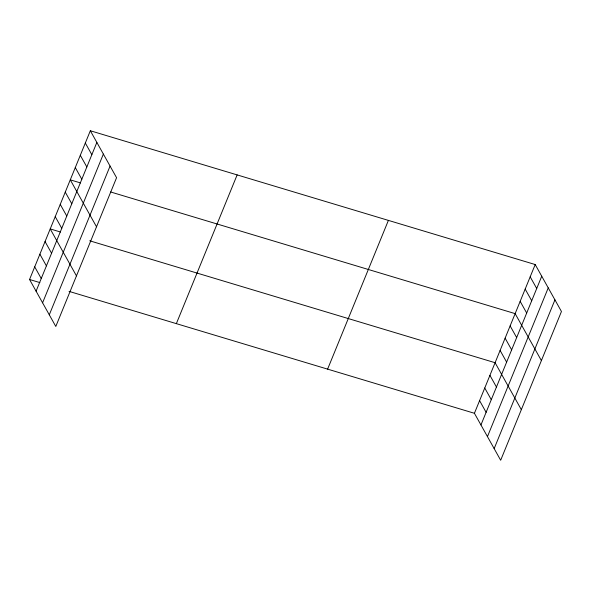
<?xml version="1.0" encoding="UTF-8"?>
<svg xmlns="http://www.w3.org/2000/svg" width="591" height="591" viewBox="0 0 591 591"><rect width="100%" height="100%" fill="white"/><g stroke="black" fill="none" stroke-linecap="round" stroke-linejoin="round"><path stroke-width="0.89" d="M90.334 130.751L116.575 177.714L55.798 326.454L29.55 279.491L90.334 130.751L535.202 264.546L561.45 311.509L500.666 460.249L474.425 413.286L69.044 291.37M36.081 291.171L96.858 142.431M42.582 302.814L103.366 154.074M49.289 314.811L110.074 166.071M176.354 323.639L237.139 174.906M327.613 369.131L388.398 220.399M474.425 413.286L535.202 264.546M480.948 424.959L541.733 276.226M487.457 436.609L548.241 287.869M494.165 448.599L554.942 299.866M80.575 182.937L70.27 179.841L96.518 226.796M110.628 191.972L515.145 313.629L541.393 360.591M60.518 232.019L50.213 228.924L76.461 275.879M89.706 240.796L495.088 362.711L521.336 409.674M29.55 279.491L39.856 282.587M530.186 276.817L536.717 288.497M525.177 289.088L531.701 300.767M520.161 301.358L526.684 313.038M510.129 325.9L516.66 337.579M505.12 338.17L511.643 349.85M500.104 350.441L506.627 362.12M489.924 375.359L496.447 387.031M484.753 387.999L491.284 399.679M479.589 400.639L486.112 412.319M85.318 143.029L91.841 154.702M80.302 155.3L86.833 166.972M75.286 167.571L81.817 179.243M65.261 192.112L71.784 203.784M60.245 204.383L66.768 216.055M55.229 216.653L61.759 228.325M45.049 241.564L51.58 253.244M39.885 254.204L46.408 265.884M34.714 266.851L41.244 278.524"/></g></svg>
